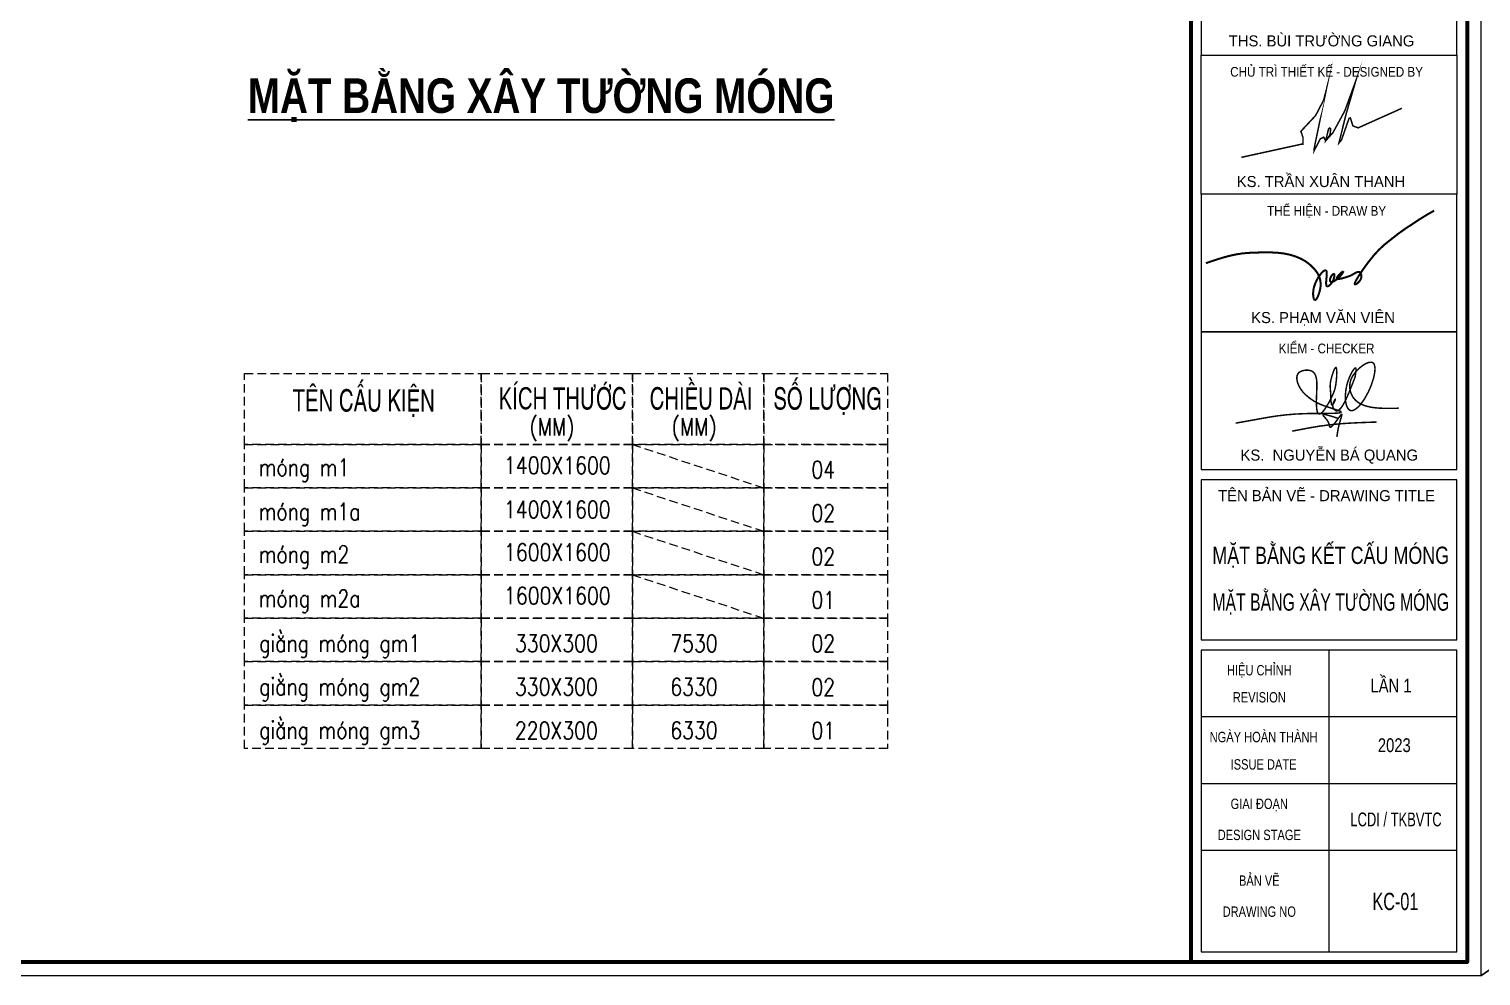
# Model space of a CAD drawing. Header units: millimetres. Extents: x -182770 to 489476, y -561170 to -280028.
# Drawn here: x -134061 to -113050, y -542289 to -528581 of the extents above; entities that cross this region are included whole.
import ezdxf
from ezdxf.enums import TextEntityAlignment as Align

# ---------------------------------------------------------------- set-up
doc = ezdxf.new("R2010")
doc.units = ezdxf.units.MM
doc.header["$MEASUREMENT"] = 0
doc.linetypes.add('HIDDEN', pattern=[0.375, 0.25, -0.125])
doc.layers.get('Defpoints').update_dxf_attribs({"color": 1})
doc.layers.add('KCS_Plotter', color=11, linetype='Continuous', plot=False)
for name, color, linetype, lineweight in [('Khungten_LCDI', 7, 'Continuous', 5), ('LC ISO', 153, 'Continuous', 13), ('LC MANH DUT', 35, 'HIDDEN', 5), ('LC Net dam 1', 30, 'Continuous', 30), ('LC Net thay', 63, 'Continuous', 25), ('LC Text1', 3, 'Continuous', 20), ('LC Text2', 7, 'Continuous', 25)]:
    doc.layers.add(name, color=color, linetype=linetype, lineweight=lineweight)
doc.styles.add('Khungten', font='VHAVAN.TTF', dxfattribs={"width": 0.9, "height": 5000})
doc.styles.add('LC 1', font='VHAVANB.TTF')
doc.styles.add('LC 2', font='VHARIALN.TTF', dxfattribs={"width": 0.7})
doc.styles.add('LC 3', font='vnsimli.shx', dxfattribs={"width": 0.75})
doc.styles.add('LC3', font='VHARIALB.TTF', dxfattribs={"width": 0.8})
doc.styles.add('Title', font='VHBLACK.TTF', dxfattribs={"width": 0.8})
doc.styles.add('VNAVANTH', font='VHAVANB.TTF', dxfattribs={"width": 0.6})

# ---------------------------------------------------------------- blocks, each defined once
blk = doc.blocks.new('TIEUDE1')
at = {"layer": 'LC Text2', "color": 7, "style": 'LC 1'}
blk.add_attdef('TIªU§Ò', text='', height=5, dxfattribs=at).set_placement((0, 0), align=Align.BOTTOM_CENTER)
blk.add_attdef('TL', text='', height=3, dxfattribs=at).set_placement((0, -2), align=Align.TOP_CENTER)
blk = doc.blocks.new('NGUYEN BA QUANG')
at = {"layer": 'LC ISO', "const_width": 54}
for points in [[(906, 1114, 0.006821), (929, 1272, 0.011774), (937, 1340, 0.026266), (938, 1394, 0.052103), (935, 1423, 0.076783), (930, 1436, 0.163971), (923, 1442, 0.170042), (914, 1442, 0.080479), (902, 1436, 0.05585), (881, 1417, 0.031056), (847, 1375, 0.025203), (791, 1286, 0.116129), (556, 476, 0.061974), (575, 166, 0.045365), (610, 47, 0.070676), (660, -41, 0.091415), (710, -86, 0.146905), (783, -104, 0.068448), (833, -95, 0.049636), (885, -72, 0.053986), (978, -6, 0.029209), (1056, 69, 0.021304), (1134, 162, 0.025491), (1250, 329, 0.068873), (1561, 1027, 0.01773), (1596, 1171, 0.037697), (1624, 1368, 0.029037), (1623, 1453, 0.04288), (1613, 1525, 0.066726), (1590, 1583, 0.100495), (1556, 1623, 0.111871), (1508, 1644, 0.054631), (1469, 1647, 0.041179), (1426, 1643, 0.04561), (1355, 1623, 0.04967), (1225, 1558, 0.109429), (829, 1164, 0.05047), (753, 1012, 0.368126), (1079, 156, 0.040655), (1223, 90, 0.031441), (1383, 42, 0.023503), (1557, 9, 0.017084), (1742, -10, 0.011936), (1936, -19, 0.009133), (2206, -21, 0.002915), (2480, -16)], [(-3416, -557, -0.001023), (-2231, -345, -0.008385), (-1869, -289, -0.026114), (-905, -212, -0.007166), (-491, -205, 0.001773), (-49, -203, 0.009736), (200, -197, 0.025773), (331, -186, 0.054465), (383, -173, 0.09183), (397, -166, 0.386262), (399, -152, 0.129793), (379, -135, 0.036801), (321, -108, 0.016128), (184, -59, -0.006736), (-183, 62, -0.023924), (-416, 154, -0.046785), (-684, 310, -0.041509), (-918, 503, -0.092678), (-1136, 813, -0.077778), (-1199, 1035, -0.070106), (-1196, 1141, -0.201572), (-1106, 1286, -0.091887), (-982, 1343, -0.118851), (-732, 1351, -0.227561), (-543, 1208, -0.055716), (-508, 1121, -0.035741), (-487, 1019, -0.022757), (-478, 904, -0.018678), (-477, 714, 0.005361), (-493, 294, 0.022501), (-487, 25, 0.024956), (-474, -85, 0.051878), (-451, -169, 0.084004), (-427, -209, 0.302699), (-372, -224, 0.091028), (-331, -204, 0.045769), (-285, -164, 0.031407), (-218, -87, 0.026473), (-114, 66, 0.038878), (124, 530, 0.063388), (207, 831, 0.030377), (243, 1236, 0.019395), (241, 1350, 0.050857), (231, 1429, 0.089259), (221, 1451, 0.446193), (202, 1454, 0.08967), (185, 1438, 0.048315), (156, 1388, 0.024568), (114, 1288, 0.037087), (24, 971, 0.06811), (7, 722, 0.007404), (19, 571, -0.009821), (27, 442, 0.013775), (38, 214, 0.023991), (46, 154, 0.068642), (58, 113, 0.168495), (71, 99, 0.190472), (82, 99, 0.135753), (102, 116, 0.042547), (133, 165, 0.037247), (185, 280, 0.083462), (192, 310, 0.752396), (189, 311, 0.077103), (170, 286, 0.067778), (106, 135, 0.079642), (97, 52, 0.07615), (107, 12, 0.090818), (168, -77, 0.162992), (233, -111, 0.134535), (287, -101, 0.046135), (315, -85, 0.0589), (372, -33, 0.033446), (431, 44, 0.020493), (492, 142, 0.018931), (584, 325, 0.012315), (712, 617, 0.006262), (906, 1114)], [(-1368, -847, -0.004051), (-800, -737, -0.026384), (342, -582, -0.006339), (726, -556, -0.004215), (1111, -537, -0.002629), (1689, -517)], [(274, -380, 0.002584), (99, -322, 0.004829), (-9, -289, 0.009549), (-104, -262, 0.02019), (-180, -245, 0.020391), (-210, -242, 0.037792), (-233, -241, 0.083891), (-249, -244, 0.129866), (-256, -250, 0.170647), (-258, -257, 0.074142), (-257, -264, 0.04333), (-253, -271, 0.038982), (-240, -290, 0.018381), (-209, -327, -0.006145), (-155, -388, -0.017161), (-112, -442, -0.029179), (-72, -502, -0.056277), (-39, -577, -0.025416), (-31, -610, -0.003247), (-24, -652, 0.033316), (-18, -677, 0.055631), (-12, -689, 0.087521), (-5, -698, 0.15828), (8, -703, 0.07777), (18, -702, 0.051495), (30, -698, 0.04838), (50, -685, 0.02792), (72, -667, 0.021215), (104, -635, 0.012757), (138, -596, 0.011354), (192, -528, 0.005945), (265, -430, -0.007904), (360, -301, -0.011483), (384, -270, -0.027823), (404, -249, -0.066961), (415, -240, -0.123545), (420, -238, -0.248584), (424, -240, -0.12084), (426, -246, -0.064597), (426, -260, -0.027008), (421, -289, -0.011306), (411, -326, -0.007085), (384, -419, 0.007773), (340, -569, 0.03162), (266, -923, 0.004795), (248, -1055)]]:
    blk.add_lwpolyline(points, format="xyb", dxfattribs=at)
blk = doc.blocks.new('lcdi fix')
at = {"layer": 'Defpoints', "lineweight": 0}
blk.add_lwpolyline([(-1200, -14850), (-1200, 14850), (40800, 14850), (40800, -14850)], close=True, dxfattribs=at)
at = {"layer": 'Khungten_LCDI', "color": 5, "lineweight": 60}
blk.add_line((36600, 14650), (36600, -14650), dxfattribs=at)
at = {"layer": 'Khungten_LCDI', "color": 5, "lineweight": 25}
blk.add_line((40600, -14650), (40600, 14650), dxfattribs=at)
at = {"layer": 'Khungten_LCDI', "color": 9, "lineweight": 15}
for p, q in [((38600, -10133), (38600, -14500)), ((40450, -11100), (36750, -11100)), ((40450, -12067), (36750, -12067)), ((40450, -13033), (36750, -13033))]:
    blk.add_line(p, q, dxfattribs=at)
at = {"layer": 'Khungten_LCDI', "color": 5, "lineweight": 60}
blk.add_lwpolyline([(0, -14650), (0, 14650), (40600, 14650), (40600, -14650)], close=True, dxfattribs=at)
at = {"layer": 'Khungten_LCDI', "color": 9, "lineweight": 15}
for points in [[(36750, -1522), (40450, -1522), (40450, 446), (36750, 446)], [(36750, -1522), (40450, -1522), (40450, -3535), (36750, -3535)], [(36750, -5526), (40450, -5526), (40450, -3535), (36750, -3535)], [(36750, -7517), (40450, -7517), (40450, -5526), (36750, -5526)], [(36750, -9983), (40450, -9983), (40450, -7667), (36750, -7667)], [(36750, -14500), (40450, -14500), (40450, -10133), (36750, -10133)]]:
    blk.add_lwpolyline(points, close=True, dxfattribs=at)
at = {"layer": 'LC ISO', "const_width": 21.6}
for points in [[(38223, -2819), (38225, -2715), (38194, -2623), (38407, -2395), (38524, -2170), (38559, -2033), (38386, -2871), (38384, -2907), (38424, -2831), (38475, -2733), (38525, -2708), (38553, -2761), (38616, -2673), (38625, -2590), (38611, -2575), (38594, -2590), (38553, -2761), (38659, -2641), (38828, -2331), (38987, -1897), (38850, -2368), (38749, -2773), (38744, -2793), (38781, -2750), (38891, -2436), (38910, -2429), (38947, -2545), (39023, -2573), (39655, -2290)], [(37333, -3000), (38223, -2805)]]:
    blk.add_lwpolyline(points, dxfattribs=at)
at = {"layer": 'LC ISO', "const_width": 29.4}
blk.add_lwpolyline([(36820, -4532, -0.005589), (36989, -4475, -0.022453), (37203, -4416, -0.038343), (37420, -4384, -0.012299), (37598, -4377, -0.014061), (37778, -4377, -0.032435), (37955, -4393, -0.065887), (38169, -4456, -0.127402), (38414, -4647, -0.217203), (38474, -4901, -0.056046), (38441, -5010, -0.054981), (38419, -5051, -0.074917), (38408, -5062, -0.192631), (38398, -5066, -0.190426), (38389, -5060, -0.079856), (38381, -5046, -0.067464), (38372, -5000, -0.089823), (38386, -4872, -0.10427), (38491, -4676, -0.05658), (38522, -4647, -0.102761), (38543, -4637, -0.411767), (38565, -4649, -0.072182), (38568, -4664, -0.042063), (38568, -4712, 0.006515), (38560, -4797, 0.050846), (38561, -4843, 0.084642), (38565, -4859, 0.316888), (38580, -4867, 0.10557), (38595, -4862, 0.079173), (38621, -4840, 0.148897), (38679, -4718, 0.074472), (38679, -4697, 0.295229), (38672, -4687, 0.15701), (38666, -4688, 0.097298), (38650, -4700, 0.165018), (38616, -4769, 0.085117), (38617, -4789, 0.384735), (38637, -4804, 0.083003), (38655, -4801, 0.044183), (38675, -4792, 0.048448), (38722, -4759, 0.055197), (38788, -4688, 0.06223), (38806, -4659, 0.356145), (38806, -4653, 0.296448), (38800, -4654, 0.057996), (38762, -4684, 0.048541), (38723, -4728, 0.086608), (38714, -4746, 0.314867), (38717, -4757, 0.149234), (38731, -4761, 0.047589), (38753, -4759, 0.030742), (38810, -4746, 0.010919), (38888, -4722, 0.058476), (38947, -4694, -0.021304), (38991, -4669, -0.046344), (39013, -4660, -0.096698), (39032, -4658, -0.153723), (39049, -4665, -0.103714), (39061, -4682, -0.235546), (39057, -4769, -0.124446), (39000, -4831, -0.115248), (38981, -4839, -0.439421), (38974, -4834, -0.101123), (38974, -4824, -0.053735), (38987, -4792, -0.025453), (39029, -4720, -0.033469), (39248, -4420, -0.059013), (39491, -4194, -0.0344), (39818, -3959, -0.023249), (40123, -3771)], format="xyb", dxfattribs=at)
at = {"layer": 'LC Net dam 1', "xscale": 0.4, "yscale": 0.4, "zscale": 0.4}
blk.add_blockref('NGUYEN BA QUANG', (38616, -6625), dxfattribs=at)
at = {"color": 7}
for s, style, p in [('ths. bïi tr\xadêng giang', 'VNAVANTH', (38493, -1394)), ('ks. TRÇN XU¢N THANH ', 'VNAVANTH', (38515, -3430)), ('ks. PH¹M V¡N VI£N', 'VNAVANTH', (38515, -5399)), ('ks.  NGUYÔN B¸ QUANG', 'VNAVANTH', (38605, -7390)), ('tªn b¶n vÏ - drawing title', 'Khungten', (38566, -7977))]:
    blk.add_text(s, height=160, dxfattribs=dict(at, style=style)).set_placement(p, align=Align.CENTER)
for s, height, style, width, p in [('chñ tr× thiÕt kÕ - designed by', 140, 'Khungten', 0.9, (38566, -1832)), ('thÓ hiÖn - draw by', 140, 'Khungten', 0.9, (38566, -3845)), ('kiÓm - checker', 140, 'Khungten', 0.9, (38566, -5836)), ('hiÖu chØnh', 150, 'Khungten', 0.8, (37592, -10499)), ('revision', 150, 'Khungten', 0.8, (37592, -10891)), ('ngµy hoµn thµnh', 150, 'Khungten', 0.8, (37654, -11466)), ('issue date', 150, 'Khungten', 0.8, (37654, -11862)), ('giai ®o¹n', 150, 'Khungten', 0.8, (37592, -12433)), ('lcdi / tkBVTC', 200, 'Title', 0.7, (39571, -12684)), ('design stage', 150, 'Khungten', 0.8, (37592, -12883)), ('b¶n vÏ', 150, 'Khungten', 0.8, (37592, -13544)), ('drawing nO', 150, 'Khungten', 0.8, (37592, -13994))]:
    blk.add_text(s, height=height, dxfattribs=dict(at, style=style, width=width)).set_placement(p, align=Align.CENTER)
at = {"color": 7, "style": 'Khungten', "width": 0.8}
for tag, p in [('REVISION', (39499, -10746)), ('NGAYHT', (39546, -11609))]:
    blk.add_attdef(tag, text='', height=200, dxfattribs=at).set_placement(p, align=Align.CENTER)
at = {"layer": 'LC Text1', "color": 3, "style": 'LC 1', "width": 1.834006}
for tag, p, p2 in [('TENBANVE1', (36913, -8886), (40339, -8886)), ('TENBANVE2', (36913, -9562), (40339, -9562))]:
    blk.add_attdef(tag, text='', height=250, dxfattribs=at).set_placement(p, p2, align=Align.FIT)
at = {"layer": 'LC Text1', "style": 'Title', "width": 0.7}
blk.add_attdef('SOBANVE', text='', height=250, dxfattribs=at).set_placement((39562, -13896), align=Align.CENTER)

msp = doc.modelspace()

# ---------------------------------------------------------------- linework, layer by layer
at = {"layer": 'KCS_Plotter', "ltscale": 250}
msp.add_line((-113049.6, -542288.8), (-71049.6, -512588.8), dxfattribs=at)
at = {"layer": 'LC MANH DUT', "ltscale": 500}
for p, q in [((-125330.2, -534594.8), (-123429.3, -535223.5)), ((-125330.2, -535223.5), (-123429.3, -535852.3)), ((-125330.2, -535852.3), (-123429.3, -536481)), ((-125330.2, -536481), (-123429.3, -537109.7))]:
    msp.add_line(p, q, dxfattribs=at)
for points in [[(-130943.5, -533566.5), (-127519.5, -533566.5), (-127519.5, -534594.8), (-130943.5, -534594.8)], [(-127519.5, -533566.5), (-125330.2, -533566.5), (-125330.2, -534594.8), (-127519.5, -534594.8)], [(-125330.2, -533566.5), (-123429.3, -533566.5), (-123429.3, -534594.8), (-125330.2, -534594.8)], [(-123429.3, -533566.5), (-121639.5, -533566.5), (-121639.5, -534594.8), (-123429.3, -534594.8)], [(-130943.5, -534594.8), (-127519.5, -534594.8), (-127519.5, -535223.5), (-130943.5, -535223.5)], [(-127519.5, -534594.8), (-125330.2, -534594.8), (-125330.2, -535223.5), (-127519.5, -535223.5)], [(-125330.2, -534594.8), (-123429.3, -534594.8), (-123429.3, -535223.5), (-125330.2, -535223.5)], [(-123429.3, -534594.8), (-121639.5, -534594.8), (-121639.5, -535223.5), (-123429.3, -535223.5)], [(-130943.5, -535223.5), (-127519.5, -535223.5), (-127519.5, -535852.3), (-130943.5, -535852.3)], [(-127519.5, -535223.5), (-125330.2, -535223.5), (-125330.2, -535852.3), (-127519.5, -535852.3)], [(-125330.2, -535223.5), (-123429.3, -535223.5), (-123429.3, -535852.3), (-125330.2, -535852.3)], [(-123429.3, -535223.5), (-121639.5, -535223.5), (-121639.5, -535852.3), (-123429.3, -535852.3)], [(-130943.5, -535852.3), (-127519.5, -535852.3), (-127519.5, -536481), (-130943.5, -536481)], [(-127519.5, -535852.3), (-125330.2, -535852.3), (-125330.2, -536481), (-127519.5, -536481)], [(-125330.2, -535852.3), (-123429.3, -535852.3), (-123429.3, -536481), (-125330.2, -536481)], [(-123429.3, -535852.3), (-121639.5, -535852.3), (-121639.5, -536481), (-123429.3, -536481)], [(-130943.5, -536481), (-127519.5, -536481), (-127519.5, -537109.7), (-130943.5, -537109.7)], [(-127519.5, -536481), (-125330.2, -536481), (-125330.2, -537109.7), (-127519.5, -537109.7)], [(-125330.2, -536481), (-123429.3, -536481), (-123429.3, -537109.7), (-125330.2, -537109.7)], [(-123429.3, -536481), (-121639.5, -536481), (-121639.5, -537109.7), (-123429.3, -537109.7)], [(-130943.5, -537109.7), (-127519.5, -537109.7), (-127519.5, -537738.4), (-130943.5, -537738.4)], [(-127519.5, -537109.7), (-125330.2, -537109.7), (-125330.2, -537738.4), (-127519.5, -537738.4)], [(-125330.2, -537109.7), (-123429.3, -537109.7), (-123429.3, -537738.4), (-125330.2, -537738.4)], [(-123429.3, -537109.7), (-121639.5, -537109.7), (-121639.5, -537738.4), (-123429.3, -537738.4)], [(-130943.5, -537738.4), (-127519.5, -537738.4), (-127519.5, -538367.2), (-130943.5, -538367.2)], [(-127519.5, -537738.4), (-125330.2, -537738.4), (-125330.2, -538367.2), (-127519.5, -538367.2)], [(-125330.2, -537738.4), (-123429.3, -537738.4), (-123429.3, -538367.2), (-125330.2, -538367.2)], [(-123429.3, -537738.4), (-121639.5, -537738.4), (-121639.5, -538367.2), (-123429.3, -538367.2)], [(-130943.5, -538367.2), (-127519.5, -538367.2), (-127519.5, -538995.9), (-130943.5, -538995.9)], [(-127519.5, -538367.2), (-125330.2, -538367.2), (-125330.2, -538995.9), (-127519.5, -538995.9)], [(-125330.2, -538367.2), (-123429.3, -538367.2), (-123429.3, -538995.9), (-125330.2, -538995.9)], [(-123429.3, -538367.2), (-121639.5, -538367.2), (-121639.5, -538995.9), (-123429.3, -538995.9)]]:
    msp.add_lwpolyline(points, close=True, dxfattribs=at)

# ---------------------------------------------------------------- block references
at = {"layer": 'LC Net thay'}
ref = msp.add_blockref('lcdi fix', (-153849.6, -527438.8), dxfattribs=at)
ref.add_attrib('TENBANVE2', 'MÆT B»NG X¢Y T¦êNG MãNG', dxfattribs={"layer": 'LC Text1', "height": 250, "style": 'Title', "width": 0.583496}).set_placement((-116936.9, -537001.3), (-113510.4, -537001.3), align=Align.FIT)
ref.add_attrib('NGAYHT', '2023', dxfattribs={"layer": 'LC Text1', "height": 200, "style": 'Khungten', "width": 0.8}).set_placement((-114303.5, -539048.2), align=Align.CENTER)
ref.add_attrib('REVISION', 'lÇn 1', dxfattribs={"layer": 'LC Text1', "height": 200, "style": 'Khungten', "width": 0.8}).set_placement((-114350.8, -538185.1), align=Align.CENTER)
ref.add_attrib('SOBANVE', 'KC-01', dxfattribs={"layer": 'LC Text1', "height": 250, "style": 'Title', "width": 0.7}).set_placement((-114287.6, -541335), align=Align.CENTER)
ref.add_attrib('TENBANVE1', 'MÆT B»NG KÕT CÊU MãNG', dxfattribs={"layer": 'LC Text1', "height": 250, "style": 'Title', "width": 0.656274}).set_placement((-116936.9, -536324.6), (-113510.4, -536324.6), align=Align.FIT)
at = {"layer": 'LC Text2'}
ref = msp.add_blockref('TIEUDE1', (-126651.2, -529946.1), dxfattribs=dict(at, xscale=101.6, yscale=101.6, zscale=101.6))
ref.add_attrib('TIªU§Ò', '%%UmÆt b»ng x©y t\xadêng mãng', dxfattribs={"color": 7, "height": 500.321, "style": 'LC3', "width": 0.8}).set_placement((-126651.2, -529946.1), align=Align.BOTTOM_CENTER)

# ---------------------------------------------------------------- texts
at = {"layer": 'LC Text1', "color": 3, "style": 'LC 3', "width": 0.8}
for s, p in [('(MM)', (-126817.7, -534463.8)), ('(MM)', (-124761.1, -534463.8)), ('mãng m1', (-130737.2, -535051.5)), ('mãng m1a', (-130738.3, -535690.3)), ('mãng m2', (-130737.2, -536308.9)), ('mãng m2a', (-130738.3, -536947.8)), ('gi»ng mãng gm1', (-130729.5, -537596.9)), ('gi»ng mãng gm2', (-130729.5, -538225.7)), ('gi»ng mãng gm3', (-130729.5, -538854.4))]:
    msp.add_text(s, height=250, rotation=359.95192, dxfattribs=at).set_placement(p)
for s, p in [('1400X1600', (-126415.9, -535022.6)), ('04', (-122567.4, -535085.7)), ('1400X1600', (-126416.9, -535661.5)), ('02', (-122567.4, -535714.4)), ('1600X1600', (-126415.9, -536280.1)), ('02', (-122567.4, -536343.1)), ('1600X1600', (-126415.9, -536908.8)), ('01', (-122567.4, -536971.9)), ('330X300', (-126429.3, -537599)), ('7530', (-124438.1, -537600.6)), ('02', (-122567.4, -537600.6)), ('330X300', (-126429.3, -538227.8)), ('6330', (-124438.1, -538229.3)), ('02', (-122568, -538234.4)), ('220X300', (-126429.8, -538861.5)), ('6330', (-124438.1, -538858)), ('01', (-122568, -538863.1))]:
    msp.add_text(s, height=250, rotation=359.95192, dxfattribs=at).set_placement(p, align=Align.CENTER)
at = {"layer": 'LC Text2', "lineweight": -2, "style": 'LC 2', "width": 0.8}
for s, height, p in [('tªn cÊu kiÖn', 321.429, (-130247.4, -534116.4)), ('kÝch th\xadíc', 321.43, (-127265.2, -534087)), ('chiÒu dµi', 321.43, (-125079, -534088.7)), ('Sè L¦îNG', 321.43, (-123289.2, -534088.7))]:
    msp.add_text(s, height=height, rotation=359.95192, dxfattribs=at).set_placement(p)

doc.saveas('drawing.dxf')
